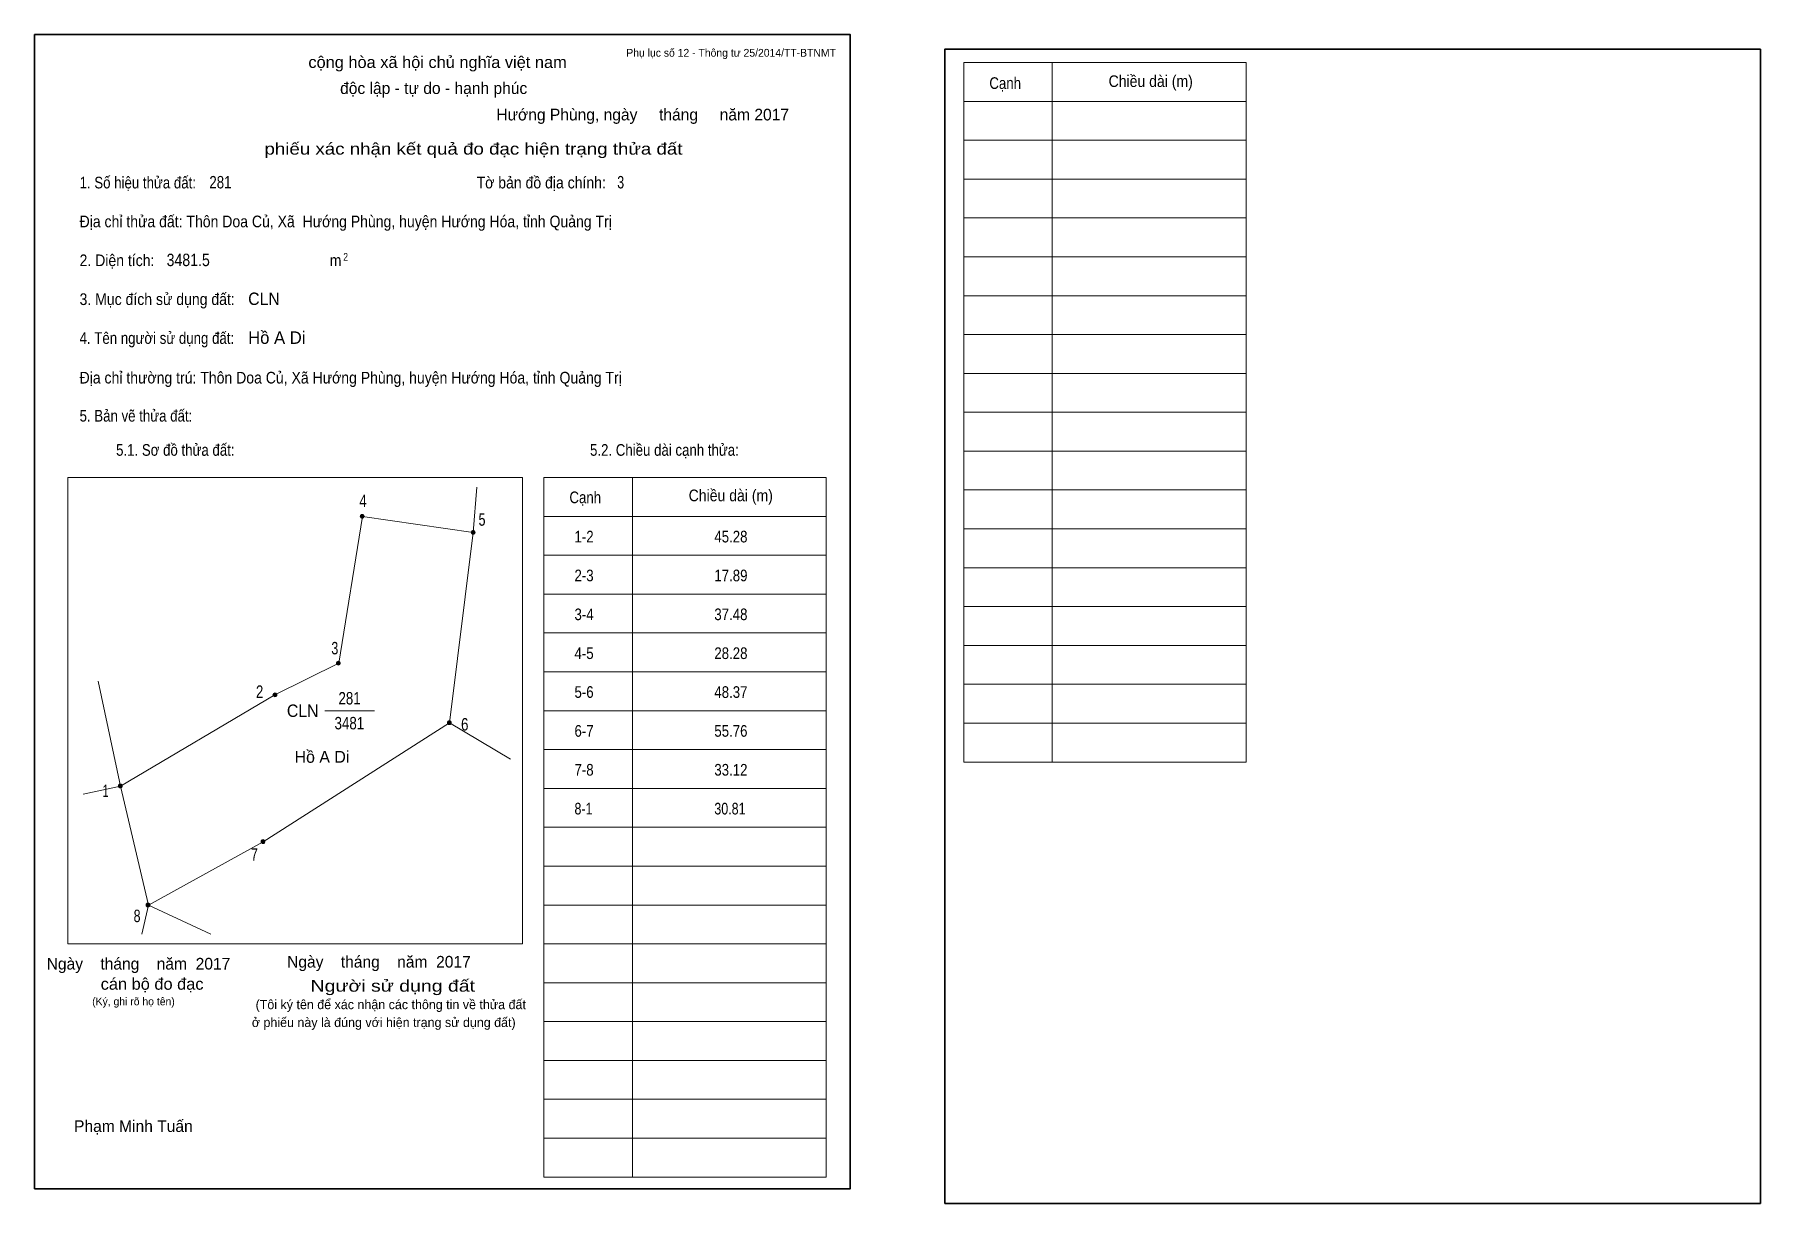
# Model space of a CAD drawing. Header units: centimetres. Extents: x 0 to 44.4, y -0.4 to 29.7.
import ezdxf
from ezdxf.enums import TextEntityAlignment as Align

# ---------------------------------------------------------------- set-up
doc = ezdxf.new("R2010")
doc.units = ezdxf.units.CM
doc.header["$LTSCALE"] = 0.12
for name, color, linetype in [('2', 7, 'Continuous'), ('30', 7, 'Continuous'), ('34', 7, 'Continuous')]:
    doc.layers.add(name, color=color, linetype=linetype)
for name, color, linetype, lineweight in [('32', 7, 'Continuous', 13), ('33', 7, 'Continuous', 13), ('6', 7, 'Continuous', 13), ('63', 7, 'Continuous', 13)]:
    doc.layers.add(name, color=color, linetype=linetype, lineweight=lineweight)

msp = doc.modelspace()

# ---------------------------------------------------------------- hatches: boundary and pattern name
at = {"layer": '32'}
for points in [[(8.4837, 17.3, 1), (8.3837, 17.3, 1)], [(11.3408, 16.8918, 1), (11.2408, 16.8918, 1)], [(7.8714, 13.5245, 1), (7.7714, 13.5245, 1)], [(6.2388, 12.7082, 1), (6.1388, 12.7082, 1)], [(10.7286, 11.9939, 1), (10.6286, 11.9939, 1)], [(2.2592, 10.3612, 1), (2.1592, 10.3612, 1)], [(5.9327, 8.9327, 1), (5.8327, 8.9327, 1)], [(2.9735, 7.3, 1), (2.8735, 7.3, 1)]]:
    msp.add_hatch(color=256, dxfattribs=at).paths.add_polyline_path(points)

# ---------------------------------------------------------------- linework, layer by layer
for centre in [(8.4337, 17.3), (11.2908, 16.8918), (7.8214, 13.5245), (6.1888, 12.7082), (10.6786, 11.9939), (2.2092, 10.3612), (5.8827, 8.9327), (2.9235, 7.3)]:
    msp.add_circle(centre, 0.05, dxfattribs=at)
at = {"layer": '33'}
msp.add_line((7.47, 12.3), (8.75, 12.3), dxfattribs=at)
at = {"layer": '6'}
for p, q in [((11.29, 16.89), (8.44, 17.3)), ((10.68, 11.99), (12.25, 11.05)), ((2.21, 10.36), (1.25, 10.15)), ((2.76, 6.55), (2.93, 7.3)), ((2.93, 7.3), (4.54, 6.55))]:
    msp.add_line(p, q, dxfattribs=at)
for points in [[(10.68, 11.99), (11.29, 16.89), (11.39, 18.05)], [(2.21, 10.36), (6.19, 12.71), (7.83, 13.52), (8.44, 17.3)], [(1.64, 13.06), (2.21, 10.36), (2.93, 7.3)], [(2.93, 7.3), (5.89, 8.93), (10.68, 11.99)]]:
    msp.add_lwpolyline(points, dxfattribs=at)
at = {"layer": '63'}
for p, q in [((23.92, 28.98), (31.19, 28.98)), ((23.92, 10.98), (23.92, 28.98)), ((26.2, 10.98), (26.2, 28.98)), ((31.19, 10.98), (31.19, 28.98)), ((23.92, 27.98), (31.19, 27.98)), ((23.92, 26.98), (31.19, 26.98)), ((23.92, 25.98), (31.19, 25.98)), ((23.92, 24.98), (31.19, 24.98)), ((23.92, 23.98), (31.19, 23.98)), ((23.92, 22.98), (31.19, 22.98)), ((23.92, 21.98), (31.19, 21.98)), ((23.92, 20.98), (31.19, 20.98)), ((23.92, 19.98), (31.19, 19.98)), ((23.92, 18.98), (31.19, 18.98)), ((0.86, 18.3), (12.56, 18.3)), ((0.86, 6.3), (0.86, 18.3)), ((12.56, 6.3), (12.56, 18.3)), ((13.11, 18.3), (20.38, 18.3)), ((13.11, 0.3), (13.11, 18.3)), ((15.39, 0.3), (15.39, 18.3)), ((20.38, 0.3), (20.38, 18.3)), ((23.92, 17.98), (31.19, 17.98)), ((13.11, 17.3), (20.38, 17.3)), ((23.92, 16.98), (31.19, 16.98)), ((13.11, 16.3), (20.38, 16.3)), ((23.92, 15.98), (31.19, 15.98)), ((13.11, 15.3), (20.38, 15.3)), ((23.92, 14.98), (31.19, 14.98)), ((13.11, 14.3), (20.38, 14.3)), ((23.92, 13.98), (31.19, 13.98)), ((13.11, 13.3), (20.38, 13.3)), ((23.92, 12.98), (31.19, 12.98)), ((13.11, 12.3), (20.38, 12.3)), ((23.92, 11.98), (31.19, 11.98)), ((13.11, 11.3), (20.38, 11.3)), ((23.92, 10.98), (31.19, 10.98)), ((13.11, 10.3), (20.38, 10.3)), ((13.11, 9.3), (20.38, 9.3)), ((13.11, 8.3), (20.38, 8.3)), ((13.11, 7.3), (20.38, 7.3)), ((0.86, 6.3), (12.56, 6.3)), ((13.11, 6.3), (20.38, 6.3)), ((13.11, 5.3), (20.38, 5.3)), ((13.11, 4.3), (20.38, 4.3)), ((13.11, 3.3), (20.38, 3.3)), ((13.11, 2.3), (20.38, 2.3)), ((13.11, 1.3), (20.38, 1.3)), ((13.11, 0.3), (20.38, 0.3))]:
    msp.add_line(p, q, dxfattribs=at)
at = {"layer": '63', "lineweight": 35}
for points in [[(0, 0), (0, 29.7), (21, 29.7), (21, 0)], [(23.43, -0.38), (23.43, 29.32), (44.43, 29.32), (44.43, -0.38)]]:
    msp.add_lwpolyline(points, close=True, dxfattribs=at)

# ---------------------------------------------------------------- texts
at = {"layer": '2'}
msp.add_text('Hồ A Di', height=0.3061, dxfattribs=at).set_placement((7.4, 10.96), align=Align.CENTER)
at = {"layer": '30'}
for s, width, p in [('1-2', 0.85, (13.9, 16.63)), ('45.28', 0.85, (17.5, 16.63)), ('2-3', 0.85, (13.9, 15.63)), ('17.89', 0.85, (17.5, 15.63)), ('3-4', 0.85, (13.9, 14.63)), ('37.48', 0.85, (17.5, 14.63)), ('4-5', 0.85, (13.9, 13.63)), ('28.28', 0.85, (17.5, 13.63)), ('5-6', 0.85, (13.9, 12.63)), ('48.37', 0.85, (17.5, 12.63)), ('6-7', 0.85, (13.9, 11.63)), ('55.76', 0.85, (17.5, 11.63)), ('7-8', 0.85, (13.9, 10.63)), ('33.12', 0.85, (17.5, 10.63)), ('8-1', 0.8, (13.9, 9.63)), ('30.81', 0.8, (17.5, 9.63))]:
    msp.add_text(s, height=0.3, dxfattribs=dict(at, width=width)).set_placement(p)
at = {"layer": '32'}
for s, width, p in [('4', 0.8, (8.455, 17.54)), ('5', 0.75, (11.52, 17.06)), ('3', 0.75, (7.73, 13.75)), ('2', 0.8, (5.795, 12.63)), ('6', 0.8, (11.075, 11.79)), ('1', 0.65, (1.83, 10.08)), ('7', 0.75, (5.66, 8.44)), ('8', 0.75, (2.64, 6.86))]:
    msp.add_text(s, height=0.32, dxfattribs=dict(at, width=width)).set_placement(p, align=Align.CENTER)
at = {"layer": '33', "width": 0.95}
msp.add_text('CLN', height=0.32, dxfattribs=at).set_placement((7.31, 12.14), align=Align.RIGHT)
at = {"layer": '33', "width": 0.8}
for s, p in [('281', (8.11, 12.46)), ('3481', (8.105, 11.82))]:
    msp.add_text(s, height=0.32, dxfattribs=at).set_placement(p, align=Align.CENTER)
at = {"layer": '34'}
for s, width, p in [('281', 0.8, (4.5, 25.74)), ('3', 0.75, (15, 25.74)), ('3481.5', 0.85, (3.4, 23.74)), ('CLN', 0.95, (5.5, 22.74))]:
    msp.add_text(s, height=0.32, dxfattribs=dict(at, width=width)).set_placement(p)
msp.add_text('Hồ A Di', height=0.32, dxfattribs=at).set_placement((5.5, 21.74))
at = {"layer": '63'}
for s, height, p in [('Phụ lục số 12 - Thông tư 25/2014/TT-BTNMT', 0.2, (20.63, 29.13)), ('Ngày    tháng    năm  2017', 0.3, (5.04, 5.64)), ('Ngày    tháng    năm  2017', 0.3, (11.23, 5.69)), ('(Ký, ghi rõ họ tên)', 0.2, (3.61, 4.72))]:
    msp.add_text(s, height=height, dxfattribs=at).set_placement(p, align=Align.RIGHT)
at = {"layer": '63', "width": 1.05}
msp.add_text('cộng hòa xã hội chủ nghĩa việt nam', height=0.3, dxfattribs=at).set_placement((10.375, 28.84), align=Align.CENTER)
at = {"layer": '63'}
for s, height, p in [('độc lập - tự do - hạnh phúc', 0.3, (10.275, 28.17)), ('Hướng Phùng, ngày     tháng     năm 2017', 0.3, (15.655, 27.49)), ('(Tôi ký tên để xác nhận các thông tin về thửa đất ', 0.24, (9.215, 4.62)), ('ở phiếu này là đúng với hiện trạng sử dụng đất)', 0.24, (8.99, 4.16)), ('Phạm Minh Tuấn', 0.3, (2.545, 1.46))]:
    msp.add_text(s, height=height, dxfattribs=at).set_placement(p, align=Align.CENTER)
for s, height, width, p in [('Cạnh', 0.3, 0.85, (24.58, 28.3)), ('Chiều dài (m)', 0.3, 0.9, (27.65, 28.35)), ('1. Số hiệu thửa đất:', 0.3, 0.85, (1.16, 25.74)), ('Tờ bản đồ địa chính:', 0.3, 0.9, (11.38, 25.74)), ('Địa chỉ thửa đất: Thôn Doa Củ, Xã  Hướng Phùng, huyện Hướng Hóa, tỉnh Quảng Trị', 0.3, 0.9, (1.16, 24.74)), ('2. Diện tích:', 0.3, 0.9, (1.16, 23.74)), ('2', 0.2, 0.8, (7.95, 23.88)), ('m', 0.3, 0.9, (7.6, 23.74)), ('3. Mục đích sử dụng đất:', 0.3, 0.9, (1.16, 22.74)), ('4. Tên người sử dụng đất:', 0.3, 0.85, (1.16, 21.74)), ('Địa chỉ thường trú: Thôn Doa Củ, Xã Hướng Phùng, huyện Hướng Hóa, tỉnh Quảng Trị', 0.3, 0.9, (1.16, 20.72)), ('5. Bản vẽ thửa đất:', 0.3, 0.85, (1.16, 19.74)), ('5.1. Sơ đồ thửa đất:', 0.3, 0.85, (2.1, 18.86)), ('5.2. Chiều dài cạnh thửa:', 0.3, 0.85, (14.3, 18.86)), ('Cạnh', 0.3, 0.85, (13.77, 17.64)), ('Chiều dài (m)', 0.3, 0.9, (16.84, 17.69))]:
    msp.add_text(s, height=height, dxfattribs=dict(at, width=width)).set_placement(p)
for s, width, p in [('phiếu xác nhận kết quả đo đạc hiện trạng thửa đất', 1.2, (16.68, 26.61)), ('cán bộ đo đạc', 1.05, (4.35, 5.12)), ('Người sử dụng đất', 1.25, (11.34, 5.07))]:
    msp.add_text(s, height=0.3, dxfattribs=dict(at, width=width)).set_placement(p, align=Align.RIGHT)

doc.saveas('drawing.dxf')
